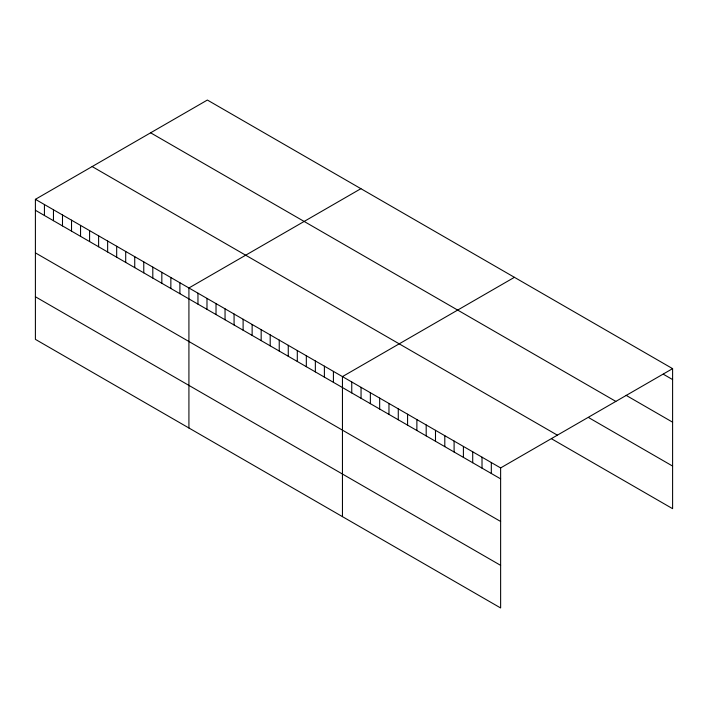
<?xml version="1.0" encoding="UTF-8"?>
<svg xmlns="http://www.w3.org/2000/svg" width="708" height="708" viewBox="0 0 708 708"><rect width="100%" height="100%" fill="white"/><g stroke="black" fill="none" stroke-linecap="round" stroke-linejoin="round"><path stroke-width="1.06" d="M35.4 199.329L500.627 467.926L500.627 607.96L35.4 339.362L35.4 199.329L207.373 100.04L672.6 368.638L672.6 508.671L551.638 438.836M360.903 188.682L188.921 287.97L188.921 427.995M514.424 277.315L342.451 376.603L342.451 516.636M500.627 467.926L672.6 368.638M663.299 374.205L672.6 379.577M626.076 395.321L672.6 422.18M150.627 132.812L615.845 401.401M588.861 417.72L672.6 466.068M92.155 166.566L557.373 435.163M35.4 210.276L500.627 478.865M35.4 252.871L500.627 521.469M35.4 296.767L500.627 565.356M491.317 462.554L491.317 473.493M482.015 457.182L482.015 468.121M472.714 451.81L472.714 462.749M463.404 446.438L463.404 457.377M454.102 441.066L454.102 452.005M444.801 435.694L444.801 446.642M435.491 430.322L435.491 441.27M426.189 424.95L426.189 435.898M416.879 419.579L416.879 430.526M407.578 414.207L407.578 425.154M398.277 408.835L398.277 419.782M388.966 403.463L388.966 414.41M379.665 398.091L379.665 409.038M370.364 392.719L370.364 403.666M361.053 387.347L361.053 398.294M351.752 381.975L351.752 392.922M333.415 371.39L333.415 382.329M324.388 366.178L324.388 377.116M315.352 360.965L315.352 371.904M306.325 355.752L306.325 366.691M297.298 350.54L297.298 361.478M288.262 345.318L288.262 356.266M279.235 340.106L279.235 351.053M270.199 334.893L270.199 345.831M261.172 329.68L261.172 340.619M252.136 324.468L252.136 335.406M243.109 319.255L243.109 330.194M234.074 314.042L234.074 324.981M225.047 308.821L225.047 319.768M216.02 303.608L216.02 314.556M206.984 298.395L206.984 309.334M197.957 293.183L197.957 304.121M179.894 282.757L179.894 293.696M170.858 277.545L170.858 288.483M161.831 272.323L161.831 283.271M152.804 267.111L152.804 278.058M143.768 261.898L143.768 272.837M134.741 256.685L134.741 267.624M125.705 251.473L125.705 262.411M116.678 246.26L116.678 257.199M107.643 241.047L107.643 251.986M98.616 235.826L98.616 246.773M89.589 230.613L89.589 241.561M80.553 225.401L80.553 236.339M71.526 220.188L71.526 231.127M62.49 214.975L62.49 225.914M53.463 209.763L53.463 220.701M44.427 204.55L44.427 215.489"/></g></svg>
